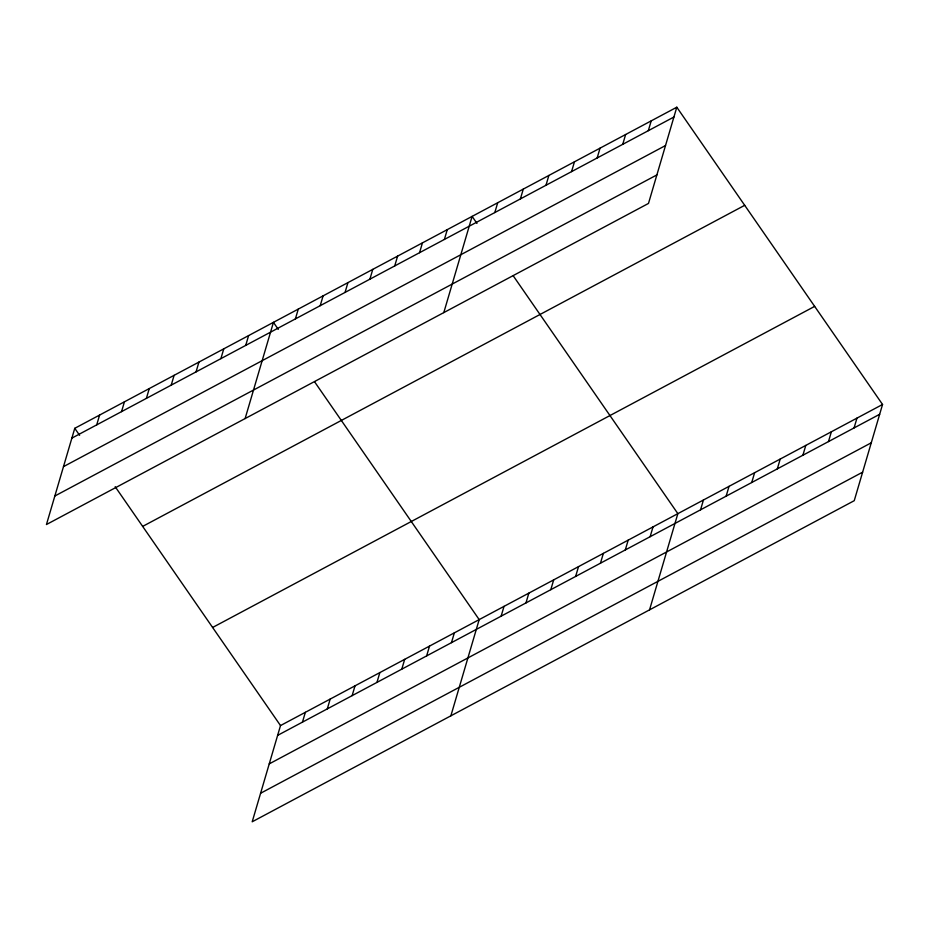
<?xml version="1.0" encoding="UTF-8"?>
<svg xmlns="http://www.w3.org/2000/svg" width="929" height="929" viewBox="0 0 929 929"><rect width="100%" height="100%" fill="white"/><g stroke="black" fill="none" stroke-linecap="round" stroke-linejoin="round"><path stroke-width="1.39" d="M676.8 107.218L74.761 428.315L46.45 524.525L648.488 203.428L676.8 107.218L882.55 404.475L854.239 500.685L252.2 821.782L280.512 725.572L882.55 404.475M96.709 424.878L99.6 415.066M121.548 411.628L124.428 401.827M146.387 398.39L149.267 388.577M171.215 385.14L174.106 375.339M196.054 371.89L198.934 362.089M220.881 358.652L223.773 348.839M245.72 345.402L248.6 335.601M245.117 418.561L273.44 322.351L278.282 329.365M295.387 318.914L298.267 309.113M320.215 305.676L323.106 295.863M345.054 292.426L347.934 282.625M369.893 279.176L372.773 269.375M394.72 265.938L397.612 256.125M419.56 252.688L422.44 242.887M444.387 239.45L447.279 229.637M302.459 722.123L305.351 712.322M443.795 312.608L472.106 216.399L476.96 223.401M327.298 708.885L330.178 699.072M352.126 695.635L355.017 685.834M494.809 212.555L497.7 202.754M376.965 682.397L379.845 672.584M520.391 198.911L523.282 189.098M401.792 669.147L404.684 659.346M545.985 185.266L548.865 175.453M426.632 655.909L429.523 646.096M571.567 171.61L574.459 161.809M451.471 642.659L454.351 632.858M597.161 157.965L600.041 148.164M450.867 715.818L479.19 619.608L314.664 381.912M622.744 144.32L625.623 134.519M501.137 616.171L504.017 606.358M648.326 130.675L651.217 120.875M525.965 602.921L528.856 593.12M550.804 589.683L553.684 579.87M575.632 576.433L578.523 566.632M600.471 563.183L603.351 553.382M625.298 549.945L628.19 540.132M650.137 536.695L653.029 526.894M649.545 609.854L677.856 513.644L513.331 275.948M700.559 509.812L703.439 499.999M726.141 496.156L729.033 486.355M751.735 482.511L754.615 472.71M777.318 468.866L780.209 459.065M802.9 455.222L805.791 445.421M828.494 441.577L831.374 431.764M854.076 427.932L856.968 418.12M71.881 438.116L673.92 117.031M63.486 466.637L665.524 145.539M54.846 496.005L656.873 174.919M142.66 526.406L744.698 205.321M212.613 627.47L814.652 306.384M277.632 735.373L879.658 414.288M269.236 763.882L871.274 442.796M260.584 793.261L862.623 472.176M74.761 428.315L79.615 435.318M115.184 486.703L280.512 725.572"/></g></svg>
